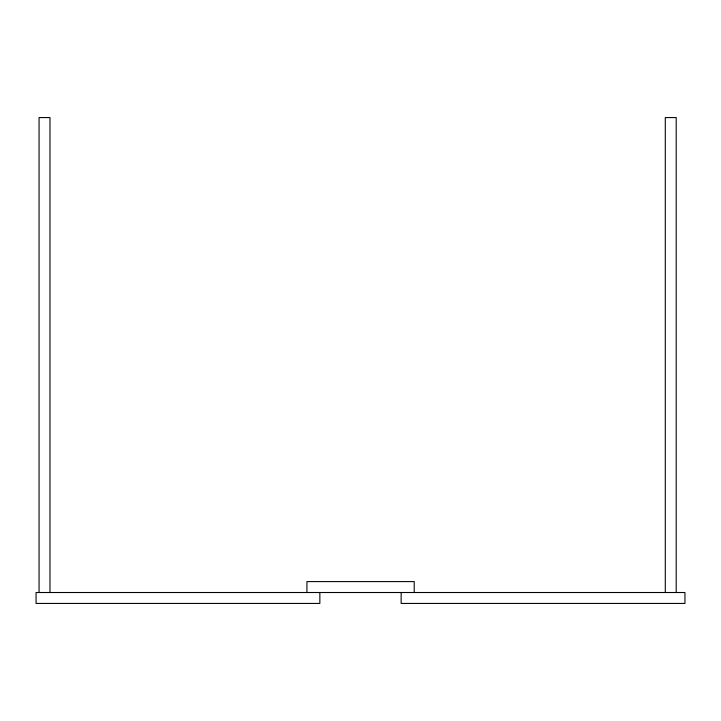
<?xml version="1.0" encoding="UTF-8"?>
<svg xmlns="http://www.w3.org/2000/svg" width="721" height="721" viewBox="0 0 721 721"><rect width="100%" height="100%" fill="white"/><g stroke="black" fill="none" stroke-linecap="round" stroke-linejoin="round"><path stroke-width="1.08" d="M676.208 592.509L676.208 117.568L665.294 117.568L665.294 592.509M414.215 592.509L414.215 581.595L306.921 581.595L306.921 592.509M401.146 592.509L401.146 603.432L684.95 603.432L684.95 592.509L36.05 592.509L36.05 603.432L319.854 603.432L319.854 592.509M49.983 592.509L49.983 117.568L39.06 117.568L39.06 592.509"/></g></svg>
